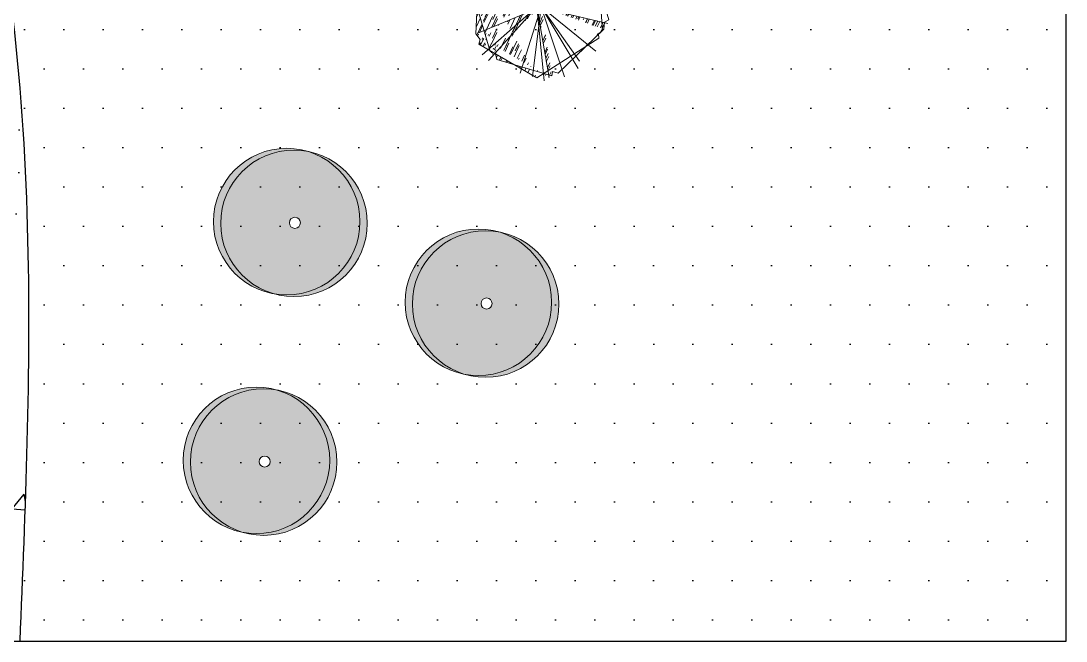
# Model space of a CAD drawing. Header units: metres. Extents: x 16.9 to 32.2, y 6.4 to 18.1.
# Drawn here: x 22.757 to 26.91, y 6.368 to 8.831 of the extents above; entities that cross this region are included whole.
import ezdxf

# ---------------------------------------------------------------- set-up
doc = ezdxf.new("R2010")
doc.units = ezdxf.units.M
doc.header["$MEASUREMENT"] = 0
doc.layers.add('Bloques vegetacion', color=7, linetype='Continuous', lineweight=5)
doc.layers.add('vegetacion Canteros', color=253, linetype='Continuous')

# ---------------------------------------------------------------- blocks, each defined once
blk = doc.blocks.new('Festuca')
at = {"lineweight": 5, "true_color": 0x136734, "transparency": 33554495}
h = blk.add_hatch(dxfattribs=at)
h.set_pattern_fill('AR-RROOF', color=116, scale=0.06870370645703062, angle=35)
h.set_pattern_definition([(35, (0, 0), (0.08440649239418441, 0.1429738012447178), [1.030555596855459, -0.1374074129140612, 0.3435185322851531, -0.06870370645703061]), (35, (0.05514736596382891, 0.08055047085851726), (-0.108689861655771, 0.03544395240696292), [0.2061111193710919, -0.0226722231308201, 0.4122222387421837, -0.05152777984277297]), (35, (-0.005356412249418456, 0.06754037791219732), (0.2662470901252383, 0.2426222846597263), [0.5496296516562449, -0.09618518903984286, 0.2748148258281224, -0.06870370645703061])])
edge = h.paths.add_edge_path()
edge.add_line((19.82957446029832, 10.20932706005783), (19.35847255311046, 10.64672739604248))
edge.add_line((19.95705041231622, 10.81034899288625), (19.41475574045717, 10.674096550787))
edge.add_line((19.7967161266688, 10.22551085723194), (19.83717446065339, 9.583935309001845))
edge.add_line((20.35096012484109, 10.38523661625618), (20.38253798603773, 10.34533428296686))
edge.add_line((20.36783285417368, 10.43325476936229), (20.35096012484109, 10.38523661625618))
edge.add_line((20.26346432178343, 9.84997040888652), (20.38253798603773, 10.34533428296686))
edge.add_line((19.7967161266688, 10.22551085723194), (20.1702626837905, 10.72097144147028))
edge.add_line((19.7967161266688, 10.22551085723194), (20.24909096211013, 10.64061260654762))
edge.add_line((19.7967161266688, 10.22551085723194), (20.39740989730672, 10.1491172755068))
edge.add_line((20.36783285417368, 10.43325476936229), (20.01962600391471, 10.80266903154438))
edge.add_line((19.7967161266688, 10.22551085723194), (19.19008871497545, 9.977884237477838))
edge.add_line((19.7967161266688, 10.22551085723194), (19.25451096882807, 10.56706763586044))
edge.add_line((19.7967161266688, 10.22551085723194), (19.22209919398802, 10.5017365024255))
edge.add_line((19.7967161266688, 10.22551085723194), (19.57258080861675, 10.80793943069489))
edge.add_line((19.7967161266688, 10.22551085723194), (19.74237046065855, 10.81069023546411))
edge.add_line((19.7967161266688, 10.22551085723194), (19.78443885866454, 10.86134095763759))
edge.add_line((19.7967161266688, 10.22551085723194), (19.92604848468136, 10.86578465447201))
edge.add_line((19.7967161266688, 10.22551085723194), (19.23059474518641, 9.944935254978418))
edge.add_line((20.43803239012232, 10.2386312218166), (20.1422628027226, 10.75091915636767))
edge.add_line((20.11599838801749, 9.67481414000872), (20.41544229129249, 10.14702340283202))
edge.add_line((19.82957446029832, 10.20932706005783), (19.89983927034928, 9.592819900862196))
edge.add_line((19.82957446029832, 10.20932706005783), (19.7873427575837, 9.596816703156492))
edge.add_line((19.82957446029832, 10.20932706005783), (19.34136142387979, 9.85111341363563))
edge.add_line((19.82957446029832, 10.20932706005783), (20.09898359370163, 10.80659959271566))
edge.add_line((19.82957446029832, 10.20932706005783), (20.45795305247157, 10.334976616821))
edge.add_line((19.82957446029832, 10.20932706005783), (20.43647314153486, 10.40467090331822))
edge.add_line((19.82957446029832, 10.20932706005783), (20.3931492362417, 9.941291323811583))
edge.add_line((19.82957446029832, 10.20932706005783), (20.27191513145499, 9.82238638403237))
edge.add_line((19.82957446029832, 10.20932706005783), (20.27628392269708, 9.756688899829669))
edge.add_line((19.82957446029832, 10.20932706005783), (20.17665108680876, 9.655959903830308))
edge.add_line((19.82957446029832, 10.20932706005783), (20.04692209638733, 10.80260279042113))
at = {"layer": 'Bloques vegetacion', "color": 116, "lineweight": 5, "true_color": 0x136734}
for p, q in [((19.95705041231622, 10.81034899288625), (19.41475574045717, 10.674096550787)), ((19.7967161266688, 10.22551085723194), (19.57258080861675, 10.80793943069489)), ((19.7967161266688, 10.22551085723194), (19.74237046065855, 10.81069023546411)), ((19.7967161266688, 10.22551085723194), (19.78443885866454, 10.86134095763759)), ((19.7967161266688, 10.22551085723194), (19.92604848468136, 10.86578465447201)), ((19.82957446029832, 10.20932706005783), (20.09898359370163, 10.80659959271566)), ((19.82957446029832, 10.20932706005783), (20.04692209638733, 10.80260279042113)), ((19.95705041231622, 10.81034899288625), (19.99536321248752, 10.77110083705816)), ((19.99536321248752, 10.77110083705816), (20.01962600391471, 10.80266903154438)), ((20.36783285417368, 10.43325476936229), (20.01962600391471, 10.80266903154438)), ((19.47590996368535, 10.68442345223821), (19.49232873458959, 10.7207973970792)), ((20.1422628027226, 10.75091915636767), (19.49232873458959, 10.7207973970792)), ((19.7967161266688, 10.22551085723194), (20.1702626837905, 10.72097144147028)), ((20.43803239012232, 10.2386312218166), (20.1422628027226, 10.75091915636767)), ((19.33529649173897, 10.62321892449177), (19.19704270179682, 10.04806288802524)), ((19.43004517018335, 10.67882868429501), (19.21580305247153, 10.23345263367423)), ((19.33529649173897, 10.62321892449177), (19.37854540906346, 10.6245319505631)), ((19.82957446029832, 10.20932706005783), (19.35847255311046, 10.64672739604248)), ((19.37854540906346, 10.6245319505631), (19.41475574045717, 10.674096550787)), ((19.43004517018335, 10.67882868429501), (19.47590996368535, 10.68442345223821)), ((19.7967161266688, 10.22551085723194), (20.24909096211013, 10.64061260654762)), ((19.7967161266688, 10.22551085723194), (19.25451096882807, 10.56706763586044)), ((19.7967161266688, 10.22551085723194), (19.22209919398802, 10.5017365024255)), ((20.36783285417368, 10.43325476936229), (20.35096012484109, 10.38523661625618)), ((19.82957446029832, 10.20932706005783), (20.43647314153486, 10.40467090331822)), ((20.26346432178343, 9.84997040888652), (20.38253798603773, 10.34533428296686)), ((20.35096012484109, 10.38523661625618), (20.38253798603773, 10.34533428296686)), ((19.82957446029832, 10.20932706005783), (20.45795305247157, 10.334976616821)), ((19.7967161266688, 10.22551085723194), (19.19008871497545, 9.977884237477838)), ((19.25330936645787, 10.21575049708485), (19.21580305247153, 10.23345263367423)), ((19.7967161266688, 10.22551085723194), (19.23059474518641, 9.944935254978418)), ((19.23251606350595, 10.16027834136185), (19.25330936645787, 10.21575049708485)), ((19.23251606350595, 10.16027834136185), (19.48725313764453, 9.719060789215519)), ((19.82957446029832, 10.20932706005783), (19.34136142387979, 9.85111341363563)), ((19.82957446029832, 10.20932706005783), (19.7873427575837, 9.596816703156492)), ((19.7967161266688, 10.22551085723194), (20.39740989730672, 10.1491172755068)), ((19.7967161266688, 10.22551085723194), (19.83717446065339, 9.583935309001845)), ((19.82957446029832, 10.20932706005783), (20.17665108680876, 9.655959903830308)), ((19.82957446029832, 10.20932706005783), (20.27628392269708, 9.756688899829669)), ((19.82957446029832, 10.20932706005783), (20.27191513145499, 9.82238638403237)), ((19.82957446029832, 10.20932706005783), (20.3931492362417, 9.941291323811583)), ((19.82957446029832, 10.20932706005783), (19.89983927034928, 9.592819900862196)), ((20.43803239012232, 10.2386312218166), (20.40757320115426, 10.20789963066704)), ((20.40757320115426, 10.20789963066704), (20.41544229129249, 10.14702340283202)), ((20.11599838801749, 9.67481414000872), (20.41544229129249, 10.14702340283202)), ((19.19704270179682, 10.04806288802524), (19.68910299940126, 9.622388979000561)), ((19.76316775827172, 9.609938005492268), (20.22519949508205, 9.785397931539592)), ((20.26346432178343, 9.84997040888652), (20.21018959320418, 9.824060472510155)), ((20.21018959320418, 9.824060472510155), (20.22519949508205, 9.785397931539592)), ((19.53762788708309, 9.711867588348468), (19.48725313764453, 9.719060789215519)), ((19.55845541553617, 9.665427884630617), (19.53762788708309, 9.711867588348468)), ((19.55845541553617, 9.665427884630617), (20.06533166807003, 9.637296544671472)), ((19.72605516581825, 9.637461380878676), (19.68910299940126, 9.622388979000561)), ((19.76316775827172, 9.609938005492268), (19.72605516581825, 9.637461380878676)), ((20.06119002963578, 9.676895544432227), (20.06533166807003, 9.637296544671472)), ((20.11599838801749, 9.67481414000872), (20.06119002963578, 9.676895544432227))]:
    blk.add_line(p, q, dxfattribs=at)
blk = doc.blocks.new('Dietes')
at = {"lineweight": 5, "true_color": 0x7aafdf, "transparency": 33554470}
h = blk.add_hatch(color=143, dxfattribs=at)
h.dxf.hatch_style = 1
h.paths.add_polyline_path([(3736.323698699305, 1738.947054372236, 0.1926021917115837), (3736.193881286404, 1739.271561991844, 0.6407423781386092), (3735.417209508052, 1738.914313448745, 0.1926021917115836), (3735.547026920954, 1738.589805829137, 0.6407423781386095)])
h.paths.add_polyline_path([(3735.810767306868, 1738.947054372236, -1), (3735.881830401901, 1738.947054372236, -1)], flags=16)
h.paths.add_polyline_path([(3736.358206198296, 1738.914313448745, 0.2189604088053874), (3736.193881286404, 1739.271561991844, -0.1926021917116814), (3736.323698699305, 1738.947054372236, -0.6407423781389386), (3735.547026920954, 1738.589805829137, 0.6770051354087031)])
h.paths.add_polyline_path([(3736.193881286404, 1739.271561991844, 0.677005135408815), (3735.382702009061, 1738.947054372236, 0.2189604088053879), (3735.547026920954, 1738.589805829137, -0.1926021917116821), (3735.417209508052, 1738.914313448745, -0.6407423781390229)])
at = {"layer": 'Bloques vegetacion', "color": 253, "lineweight": 5, "true_color": 0x9898cc}
for centre, radius in [((3735.853200354183, 1738.947054372236), 0.4704983451217939), ((3735.887707853174, 1738.914313448745), 0.4704983451217939), ((3735.846298854385, 1738.947054372236), 0.03553154751683017)]:
    blk.add_circle(centre, radius, dxfattribs=at)

msp = doc.modelspace()

# ---------------------------------------------------------------- hatches: boundary and pattern name
h = msp.add_hatch()
h.set_pattern_fill('AR-CONC', color=256, scale=0.1)
h.set_pattern_definition([(49.99999999999999, (0, 0), (0.7172601826007535, -0.06275213498259512), [0.07500000000000001, -0.8250000000000001]), (355, (0, 0), (-0.138751333613, 0.7521921337000119), [0.06, -0.66]), (100.45144446, (0.059771681, -0.005229344), (0.578508846727112, 0.6894399909686295), [0.06374019199999999, -0.7011421119999999]), (46.18420000000001, (0, 0.2), (1.067241330671572, -0.1655192807930765), [0.1125, -1.2375]), (96.63563549, (0.088936745, 0.186206693), (0.9346619456742284, 0.9741186007745505), [0.09561034200000001, -1.05171376]), (351.1841639899999, (0, 0.2), (0.9346619450547732, 0.9741186002699902), [0.09000000000000001, -0.990000001]), (21, (0.1, 0.15), (0.5969070521184617, -0.4026188906653388), [0.07500000000000001, -0.8250000000000001]), (326.0000000000001, (0.1, 0.15), (0.2433153319215817, 0.7251500450468531), [0.06, -0.66]), (71.45144474, (0.149742254, 0.116448426), (0.8402223767299711, 0.3225311528063539), [0.06374019000000002, -0.701142112]), (37.50000000000001, (0, 0), (0.01215985531729067, 0.3328938538313115), [0, -0.652, 0, -0.67, 0, -0.6625000000000001]), (7.499999999999999, (0, 0), (0.2630695374421486, 0.3944117118823602), [0, -0.382, 0, -0.637, 0, -0.2525]), (327.5, (-0.223, 0), (0.533822436172409, -0.02255487173437976), [0, -0.25, 0, -0.78, 0, -1.035]), (317.5, (-0.323, 0), (0.5831861693423862, 0.1001049823323177), [0, -0.325, 0, -0.518, 0, -0.735])])
edge = h.paths.add_edge_path()
edge.add_spline(control_points=[(22.75398146787517, 6.36766134809395), (22.76498600675894, 6.626044939627736), (22.77601883589534, 6.889538352758318), (22.79688680552414, 7.721353338112962), (22.79280315915001, 8.303623347155572), (22.67086765743965, 9.296201690474671), (22.58958068751902, 9.701855018047016), (22.38569980379373, 10.32224063831461), (22.29763207826942, 10.54151012047014), (22.09366918335626, 10.96081766810041), (21.98037977373251, 11.15854249893893), (21.50643489801917, 11.90843307247315), (21.10292273842461, 12.39062398523622), (20.4853548373224, 13.18643010688415), (20.24947463164861, 13.51207381874731), (19.99998032971336, 13.96227803890943), (19.93403070268662, 14.10434783929318), (19.83351910095937, 14.38318944241156), (19.80146752854604, 14.51387551541104), (19.7597586748364, 14.82319342840273), (19.75167401318771, 14.99708054273299), (19.75993977297114, 15.50622082543786), (19.79729272735489, 15.86975877842869), (19.83917869529572, 16.26128784924832), (19.84295398565019, 16.29657737452915), (19.84676610167177, 16.33209429634742), (19.8505863359702, 16.36766134809386)], knot_values=[0.04077026573233145, 0.04077026573233145, 0.04077026573233145, 0.04077026573233145, 0.7821377285745367, 0.7821377285745367, 2.34641318572361, 2.34641318572361, 3.40654722034296, 3.40654722034296, 3.980331798674496, 3.980331798674496, 4.554116377006033, 4.554116377006033, 6.265569616599648, 6.265569616599648, 7.589872791782145, 7.589872791782145, 8.239801408567066, 8.239801408567066, 8.918796397462073, 8.918796397462073, 9.597791386357079, 9.597791386357079, 10.73520416228691, 10.73520416228691, 10.73520416228691, 10.83772211025663, 10.83772211025663, 10.83772211025663, 10.83772211025663], degree=3, periodic=0)
edge.add_line((19.8505863359702, 16.36766134809386), (18.8448524516798, 16.36766134809386))
edge.add_spline(control_points=[(18.8448524516798, 16.36766134809386), (18.76627048580537, 15.63311644929976), (18.51316556659576, 13.26721830465146), (21.93780256603591, 10.70195613805914), (21.81031716787154, 7.710761611208128), (21.75307392598916, 6.367661348093861)], knot_values=[0, 0, 0, 0, 2.133892001003915, 6.873059950920971, 10.73520416228691, 10.73520416228691, 10.73520416228691, 10.73520416228691], degree=3, periodic=0)
edge.add_line((21.75307392598916, 6.367661348093861), (22.75398146787516, 6.367661348093861))
h = msp.add_hatch()
h.set_pattern_fill('DOTS', color=256, scale=2.5)
h.set_pattern_definition([(0, (-17.46279779007273, -1.04770715817358), (0.078125, 0.15625), [0, -0.15625])])
edge = h.paths.add_edge_path()
edge.add_line((26.91048623536062, 16.36766134809386), (19.85058633597019, 16.36766134809386))
edge.add_spline(control_points=[(19.8505863359702, 16.36766134809386), (19.84676610167177, 16.33209429634742), (19.8429539856502, 16.29657737452915), (19.83917869529572, 16.26128784924832), (19.79729272735489, 15.8697587784287), (19.75993977297114, 15.50622082543786), (19.75167401318771, 14.99708054273299), (19.7597586748364, 14.82319342840273), (19.80146752854604, 14.51387551541104), (19.83351910095938, 14.38318944241156), (19.93403070268663, 14.10434783929318), (19.99998032971337, 13.96227803890943), (20.24947463164861, 13.51207381874731), (20.4853548373224, 13.18643010688415), (21.10292273842461, 12.39062398523622), (21.50643489801917, 11.90843307247315), (21.98037977373251, 11.15854249893893), (22.09366918335626, 10.96081766810041), (22.29763207826942, 10.54151012047014), (22.38569980379373, 10.32224063831461), (22.58958068751902, 9.701855018047016), (22.67086765743965, 9.296201690474671), (22.79280315915001, 8.303623347155572), (22.79688680552414, 7.721353338112962), (22.77601883589534, 6.889538352758318), (22.76498600675893, 6.626044939627736), (22.75398146787516, 6.36766134809395)], knot_values=[0.04077026573233233, 0.04077026573233233, 0.04077026573233233, 0.04077026573233233, 0.1432882137020481, 0.1432882137020481, 0.1432882137020481, 1.280700989631884, 1.280700989631884, 1.95969597852689, 1.95969597852689, 2.638690967421896, 2.638690967421896, 3.288619584206817, 3.288619584206817, 4.612922759389314, 4.612922759389314, 6.324375998982929, 6.324375998982929, 6.898160577314465, 6.898160577314465, 7.471945155646003, 7.471945155646003, 8.532079190265353, 8.532079190265353, 10.09635464741443, 10.09635464741443, 10.83772211025663, 10.83772211025663, 10.83772211025663, 10.83772211025663], degree=3, periodic=0)
edge.add_line((22.75398146787516, 6.367661348093861), (26.91048623536062, 6.367661348093862))
edge.add_line((26.91048623536062, 6.367661348093862), (26.91048623536062, 16.36766134809386))

# ---------------------------------------------------------------- linework, layer by layer
msp.add_lwpolyline([(16.91048623536062, 6.367661348093861), (26.91048623536062, 6.367661348093861), (26.91048623536062, 16.36766134809386), (16.91048623536062, 16.36766134809386)], close=True)
msp.add_open_spline([(22.75398146787517, 6.36766134809395), (22.76498600675894, 6.626044939627736), (22.77601883589534, 6.889538352758318), (22.79688680552414, 7.721353338112962), (22.79280315915001, 8.303623347155572), (22.67086765743965, 9.296201690474671), (22.58958068751902, 9.701855018047016), (22.38569980379373, 10.32224063831461), (22.29763207826942, 10.54151012047014), (22.09366918335626, 10.96081766810041), (21.98037977373251, 11.15854249893893), (21.50643489801917, 11.90843307247315), (21.10292273842461, 12.39062398523622), (20.4853548373224, 13.18643010688415), (20.24947463164861, 13.51207381874731), (19.99998032971336, 13.96227803890943), (19.93403070268662, 14.10434783929318), (19.83351910095937, 14.38318944241156), (19.80146752854604, 14.51387551541104), (19.7597586748364, 14.82319342840273), (19.75167401318771, 14.99708054273299), (19.75993977297114, 15.50622082543786), (19.79729272735489, 15.86975877842869), (19.83917869529572, 16.26128784924832), (19.84295398565019, 16.29657737452915), (19.84676610167177, 16.33209429634742), (19.8505863359702, 16.36766134809386)], degree=3, knots=[0.04077026573233145, 0.04077026573233145, 0.04077026573233145, 0.04077026573233145, 0.7821377285745367, 0.7821377285745367, 2.34641318572361, 2.34641318572361, 3.40654722034296, 3.40654722034296, 3.980331798674496, 3.980331798674496, 4.554116377006033, 4.554116377006033, 6.265569616599648, 6.265569616599648, 7.589872791782145, 7.589872791782145, 8.239801408567066, 8.239801408567066, 8.918796397462073, 8.918796397462073, 9.597791386357079, 9.597791386357079, 10.73520416228691, 10.73520416228691, 10.73520416228691, 10.83772211025663, 10.83772211025663, 10.83772211025663, 10.83772211025663])

# ---------------------------------------------------------------- block references
at = {"xscale": 0.4500230405865735, "yscale": 0.4500230405865735, "zscale": 0.4500230405865735, "rotation": 209.8790440303323}
msp.add_blockref('Festuca', (30.25659935425939, 17.31526336068658), dxfattribs=at)
at = {"layer": 'vegetacion Canteros', "color": 0, "linetype": 'ByBlock', "lineweight": 5, "transparency": 33554485, "xscale": 0.6185337141150041, "yscale": 0.6185337141150041, "zscale": 0.6185337141150041, "rotation": 209.8790440303323}
for p in [(1491.615089559156, 2091.802942240672), (1492.376689800179, 2091.482438793811), (1491.494836889521, 2090.854789423595)]:
    msp.add_blockref('Dietes', p, dxfattribs=at)

doc.saveas('drawing.dxf')
